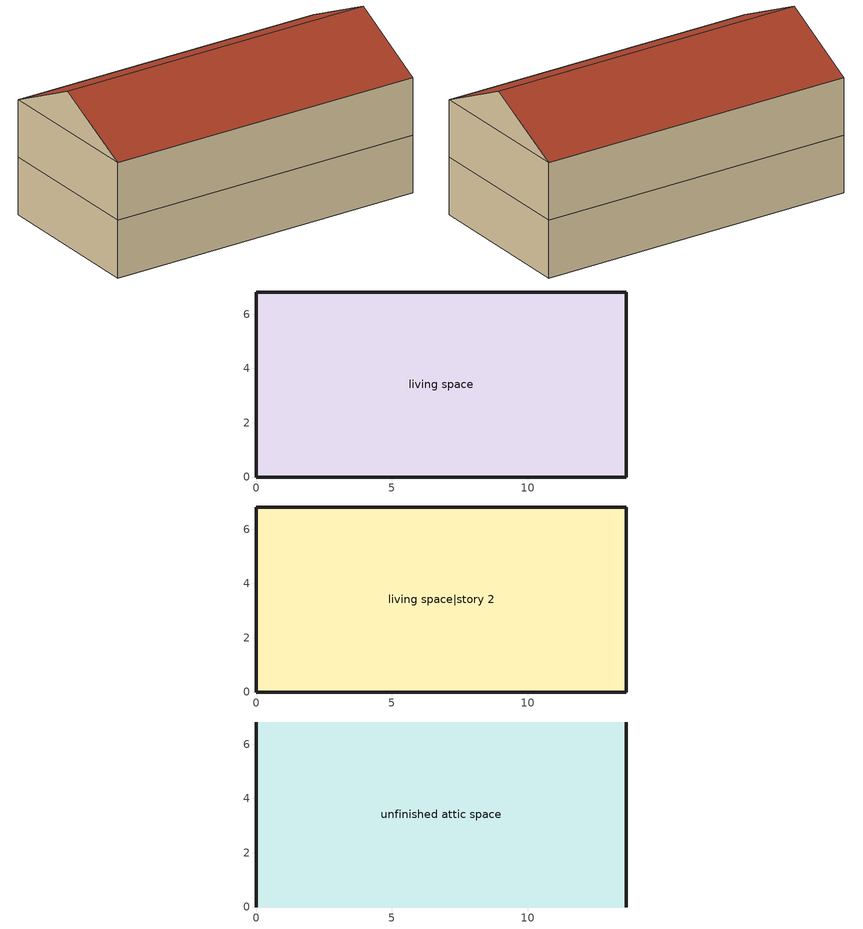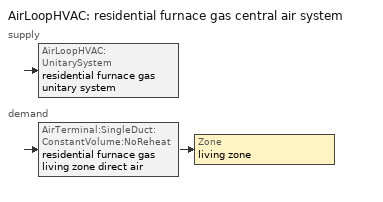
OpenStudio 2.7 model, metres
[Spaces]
living space
 floor foundation: 0,0 0,6.82 13.63,6.82 13.63,0 z0
 wall outside: 0,6.82 0,0 13.63,0 13.63,6.82 0,6.82 z0:2.44
living space|story 2
 floor to living space: 0,0 0,6.82 13.63,6.82 13.63,0 z2.44
 wall outside: 0,6.82 0,0 13.63,0 13.63,6.82 0,6.82 z2.44:4.88
unfinished attic space
 floor to living space|story 2: 0,6.82 13.63,6.82 13.63,0 0,0 z4.88
 wall outside: 0,3.41,6.58 0,6.82,4.88 0,0,4.88; 13.63,3.41,6.58 13.63,0,4.88 13.63,6.82,4.88
 roof outside: 13.63,3.41,6.58 0,3.41,6.58 0,0,4.88 13.63,0,4.88; 0,3.41,6.58 13.63,3.41,6.58 13.63,6.82,4.88 0,6.82,4.88
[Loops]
AirLoopHVAC 'residential furnace gas central air system'
 supply: AirLoopHVAC:UnitarySystem 'residential furnace gas unitary system'
 demand: AirTerminal:SingleDuct:ConstantVolume:NoReheat 'residential furnace gas living zone direct air' > Zone 'living zone'
[Building]
Building 1: North Axis {deg}=0; Standards Number of Stories=2; Standards Number of Above Ground Stories=2; Standards Building Type=singlefamilydetached; Standards Number of Living Units=1
[Site]
Denver Intl Ap_CO_USA: Latitude {deg}=39.83; Longitude {deg}=-104.65; Time Zone {hr}=-7; Elevation {m}=1650
[ClimateZones]
Climate Zone Institution Name 2=Building America; Climate Zone Document Year 2=0; Climate Zone Value 2=Cold
[Site:WaterMainsTemperature]
Calculation Method=Correlation; Annual Average Outdoor Air Temperature {C}=10.8753; Maximum Difference In Monthly Average Outdoor Air Temperatures {deltaC}=23.1524
[Site:GroundTemperature:Deep]
10.8753, 10.8753, 10.8753, 10.8753, 10.8753, 10.8753, 10.8753, 10.8753, 10.8753, 10.8753, 10.8753, 10.8753
[Material]
EMPD dummy: Roughness=Rough; Thickness {m}=0.001; Conductivity {W/m-K}=0.1; Density {kg/m3}=100; Specific Heat {J/kg-K}=100; Thermal Absorptance=0.9; Solar Absorptance=0.5; Visible Absorptance=0.1
[MaterialProperty:MoisturePenetrationDepth:Settings]
Material=EMPD dummy; Water Vapor Diffusion Resistance Factor=500; Moisture Equation Coefficient a=0.0069; Moisture Equation Coefficient b=0.9066; Moisture Equation Coefficient c=0.0404; Moisture Equation Coefficient d=22.1121; Surface Layer Penetration Depth {m}=0.1; Deep Layer Penetration Depth {m}=0; Coating Layer Thickness {m}=0; Coating Layer Water Vapor Diffusion Resistance Factor=0
[Construction]
EMPD dummy: EMPD dummy
[ThermalZone] Use Ideal Air Loads=No
living zone; unfinished attic zone
[Sizing:Zone] Zone Cooling Design Supply Air Temperature Input Method=SupplyAirTemperature; Zone Cooling Design Supply Air Temperature {C}=14; Zone Cooling Design Supply Air Temperature Difference {deltaC}=11.11; Zone Heating Design Supply Air Temperature Input Method=SupplyAirTemperature; Zone Heating Design Supply Air Temperature {C}=40; Zone Heating Design Supply Air Temperature Difference {deltaC}=11.11; Zone Cooling Design Supply Air Humidity Ratio {kg-H2O/kg-air}=0.0085; Zone Heating Design Supply Air Humidity Ratio {kg-H2O/kg-air}=0.008; Cooling Design Air Flow Method=DesignDay; Heating Design Air Flow Method=DesignDay; Account for Dedicated Outdoor Air System=No; Dedicated Outdoor Air System Control Strategy=NeutralSupplyAir; Dedicated Outdoor Air Low Setpoint Temperature for Design {C}=autosize; Dedicated Outdoor Air High Setpoint Temperature for Design {C}=autosize
living zone; unfinished attic zone
[Zone equipment]
living zone: residential furnace gas living zone direct air
[Space]
Name | Space Type | Thermal Zone | Building Unit
living space; living space|story 2 | Space Type 1 | living zone | unit 1
unfinished attic space | Space Type 2 | unfinished attic zone
[SpaceType]
Name | Standards Space Type
Space Type 1 | living
Space Type 2 | unfinished attic
[BuildingUnit]
unit 1: Building Unit Type=Residential
[InternalMass:Definition]
EMPD dummy unfinished attic space: Construction=EMPD dummy; Design Level Calculation Method=SurfaceArea; Surface Area {m2}=92.903
[InternalMass]
EMPD dummy unfinished attic space: Internal Mass Definition=EMPD dummy unfinished attic space; Space or SpaceType=unfinished attic space; Multiplier=1
[Coil:Heating:Gas]
residential furnace gas heating coil: Availability Schedule=Always On Discrete; Gas Burner Efficiency=0.78; Nominal Capacity {W}=AutoSize; Parasitic Electric Load {W}=76; Parasitic Gas Load {W}=0; Fuel Type=NaturalGas
[Fan:OnOff]
residential furnace gas supply fan: Availability Schedule=Always On Discrete; Fan Total Efficiency=0.75; Pressure Rise {Pa}=794.58; Maximum Flow Rate {m3/s}=autosize; Motor Efficiency=1; Motor In Airstream Fraction=1; Fan Power Ratio Function of Speed Ratio Curve=Fan On Off Power Curve; Fan Efficiency Ratio Function of Speed Ratio Curve=Fan On Off Efficiency Curve
[AirLoopHVAC:UnitarySystem]
residential furnace gas unitary system: Control Type=Load; Controlling Zone or Thermostat Location=living zone; Dehumidification Control Type=None; Availability Schedule=Always On Discrete; Supply Fan=residential furnace gas supply fan; Fan Placement=BlowThrough; Supply Air Fan Operating Mode Schedule=Always Off Discrete; Heating Coil=residential furnace gas heating coil; DX Heating Coil Sizing Ratio=1; Use DOAS DX Cooling Coil=No; DOAS DX Cooling Coil Leaving Minimum Air Temperature {C}=2; Latent Load Control=SensibleOnlyLoadControl; Supply Air Flow Rate During Cooling Operation {m3/s}=1e-007; Supply Air Flow Rate During Heating Operation {m3/s}=autosize; Supply Air Flow Rate When No Cooling or Heating is Required {m3/s}=0; Maximum Supply Air Temperature {C}=48.8889; Maximum Outdoor Dry-Bulb Temperature for Supplemental Heater Operation {C}=21; Maximum Cycling Rate {cycles/hr}=2.5; Heat Pump Time Constant {s}=60; Fraction of On-Cycle Power Use=0.01; Heat Pump Fan Delay Time {s}=60; Ancilliary On-Cycle Electric Power {W}=0; Ancilliary Off-Cycle Electric Power {W}=0
[AirLoopHVAC]
residential furnace gas central air system: Availability Schedule=Always On Discrete; Design Supply Air Flow Rate {m3/s}=AutoSize
[Sizing:System]
residential furnace gas central air system: Type of Load to Size On=Sensible; Design Outdoor Air Flow Rate {m3/s}=Autosize; Central Heating Maximum System Air Flow Ratio=0.3; Preheat Design Temperature {C}=7; Preheat Design Humidity Ratio {kg-H2O/kg-Air}=0.008; Precool Design Temperature {C}=12.8; Precool Design Humidity Ratio {kg-H2O/kg-Air}=0.008; Central Cooling Design Supply Air Temperature {C}=12.8; Central Heating Design Supply Air Temperature {C}=16.7; Sizing Option=NonCoincident; 100% Outdoor Air in Cooling=Yes; 100% Outdoor Air in Heating=Yes; Central Cooling Design Supply Air Humidity Ratio {kg-H2O/kg-Air}=0.0085; Central Heating Design Supply Air Humidity Ratio {kg-H2O/kg-Air}=0.008; Cooling Design Air Flow Method=DesignDay; Cooling Design Air Flow Rate {m3/s}=0; Heating Design Air Flow Method=DesignDay; Heating Design Air Flow Rate {m3/s}=0; System Outdoor Air Method=ZoneSum; Zone Maximum Outdoor Air Fraction=1; Cooling Supply Air Flow Rate Per Floor Area {m3/s-m2}=0.00996765; Cooling Fraction of Autosized Cooling Supply Air Flow Rate=1; Cooling Supply Air Flow Rate Per Unit Cooling Capacity {m3/s-W}=3.94755e-05; Heating Supply Air Flow Rate Per Floor Area {m3/s-m2}=0.00996765; Heating Fraction of Autosized Heating Supply Air Flow Rate=1; Heating Fraction of Autosized Cooling Supply Air Flow Rate=1; Heating Supply Air Flow Rate Per Unit Heating Capacity {m3/s-W}=3.15882e-05; Cooling Design Capacity Method=CoolingDesignCapacity; Cooling Design Capacity {W}=autosize; Cooling Design Capacity Per Floor Area {W/m2}=234.7; Fraction of Autosized Cooling Design Capacity=1; Heating Design Capacity Method=HeatingDesignCapacity; Heating Design Capacity {W}=autosize; Heating Design Capacity Per Floor Area {W/m2}=157; Fraction of Autosized Heating Design Capacity=1; Central Cooling Capacity Control Method=OnOff
[AirTerminal:SingleDuct:ConstantVolume:NoReheat]
residential furnace gas living zone direct air: Availability Schedule=Always On Discrete; Maximum Air Flow Rate {m3/s}=AutoSize
[Schedule:Constant]
Name | Value
Always On Discrete | 1
Always Off Discrete | 0
[Curve:Exponent]
Fan On Off Power Curve: Coefficient1 Constant=1; Coefficient2 Constant=0; Coefficient3 Constant=0; Minimum Value of x=0; Maximum Value of x=1
[Curve:Cubic]
Fan On Off Efficiency Curve: Coefficient1 Constant=1; Coefficient2 x=0; Coefficient3 x**2=0; Coefficient4 x**3=0; Minimum Value of x=0; Maximum Value of x=1
